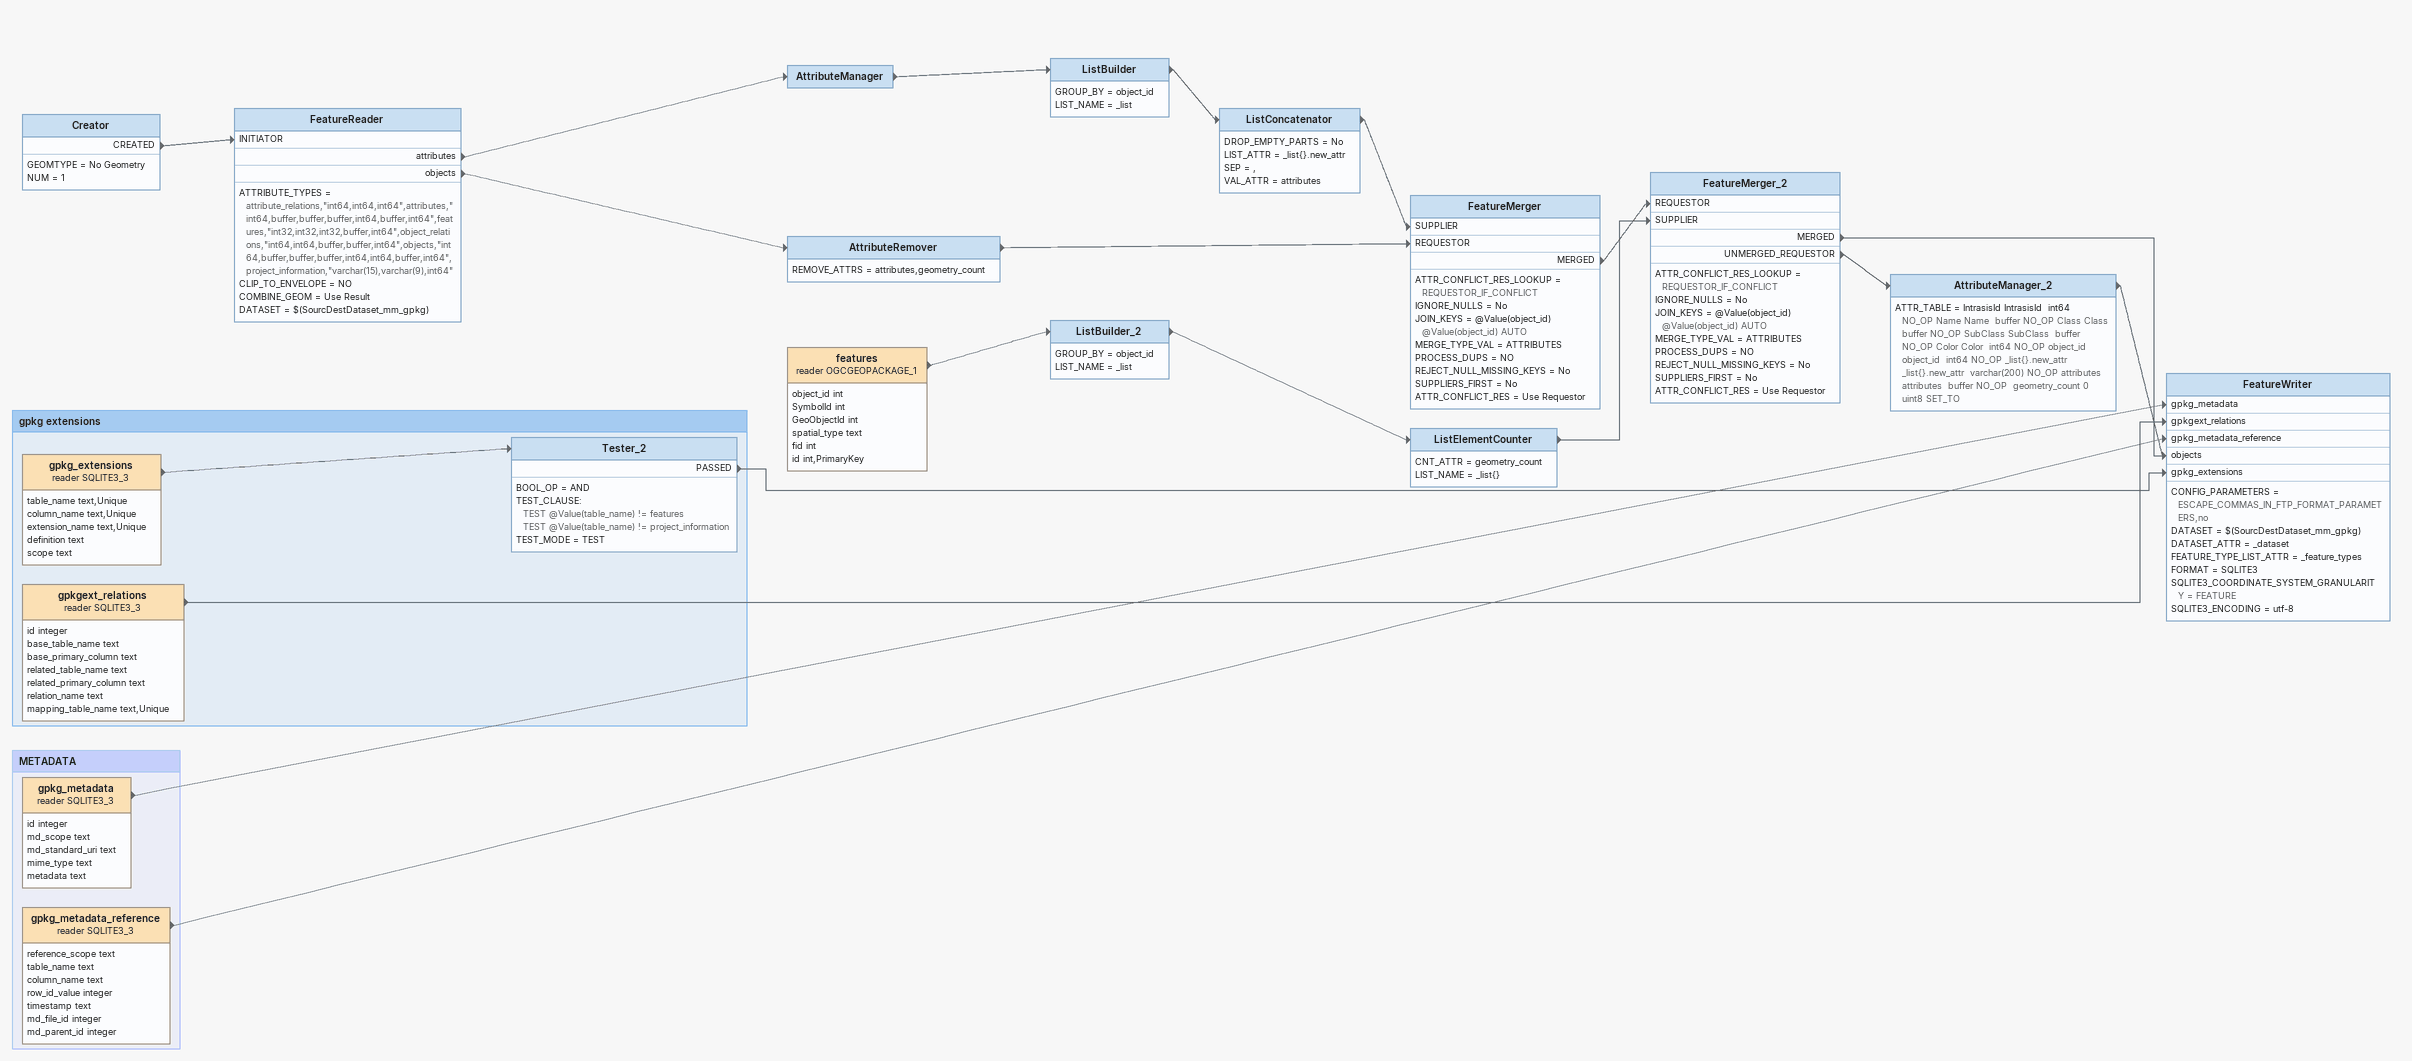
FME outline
Creator
    GEOMTYPE = No Geometry
    NUM = 1
    CREATED -> FeatureReader [INITIATOR]
FeatureReader
    ATTRIBUTE_TYPES = attribute_relations,"int64,int64,int64",attributes,"int64,buffer,buffer,buffer,int64,buffer,int64",features,"int32,int32,int32,buffer,int64",object_relations,"int64,int64,buffer,buffer,int64",objects,"int64,buffer,buffer,buffer,int64,int64,buffer,int64",project_information,"varchar(15),varchar(9),int64"
    CLIP_TO_ENVELOPE = NO
    COMBINE_GEOM = Use Result
    DATASET = $(SourcDestDataset_mm_gpkg)
    attributes -> AttributeManager
    objects -> AttributeRemover
AttributeManager
    -> ListBuilder
ListBuilder
    GROUP_BY = object_id
    LIST_NAME = _list
    -> ListConcatenator
ListConcatenator
    DROP_EMPTY_PARTS = No
    LIST_ATTR = _list{}.new_attr
    SEP = ,
    VAL_ATTR = attributes
    -> FeatureMerger [SUPPLIER]
AttributeRemover
    REMOVE_ATTRS = attributes,geometry_count
    -> FeatureMerger [REQUESTOR]
FeatureMerger
    ATTR_CONFLICT_RES_LOOKUP = REQUESTOR_IF_CONFLICT
    IGNORE_NULLS = No
    JOIN_KEYS = @Value(object_id) @Value(object_id) AUTO
    MERGE_TYPE_VAL = ATTRIBUTES
    PROCESS_DUPS = NO
    REJECT_NULL_MISSING_KEYS = No
    SUPPLIERS_FIRST = No
    ATTR_CONFLICT_RES = Use Requestor
    MERGED -> FeatureMerger_2 [REQUESTOR]
features (reader OGCGEOPACKAGE_1)
    attributes: object_id int, SymbolId int, GeoObjectId int, spatial_type text, fid int, id int,PrimaryKey
    -> ListBuilder_2
ListBuilder_2
    GROUP_BY = object_id
    LIST_NAME = _list
    -> ListElementCounter
ListElementCounter
    CNT_ATTR = geometry_count
    LIST_NAME = _list{}
    -> FeatureMerger_2 [SUPPLIER]
FeatureMerger_2
    ATTR_CONFLICT_RES_LOOKUP = REQUESTOR_IF_CONFLICT
    IGNORE_NULLS = No
    JOIN_KEYS = @Value(object_id) @Value(object_id) AUTO
    MERGE_TYPE_VAL = ATTRIBUTES
    PROCESS_DUPS = NO
    REJECT_NULL_MISSING_KEYS = No
    SUPPLIERS_FIRST = No
    ATTR_CONFLICT_RES = Use Requestor
    MERGED -> FeatureWriter [objects]
    UNMERGED_REQUESTOR -> AttributeManager_2
AttributeManager_2
    ATTR_TABLE = IntrasisId IntrasisId  int64 NO_OP Name Name  buffer NO_OP Class Class  buffer NO_OP SubClass SubClass  buffer NO_OP Color Color  int64 NO_OP object_id object_id  int64 NO_OP _list{}.new_attr _list{}.new_attr  varchar(200) NO_OP attributes attributes  buffer NO_OP  geometry_count 0 uint8 SET_TO
    -> FeatureWriter [objects]
FeatureWriter
    CONFIG_PARAMETERS = ESCAPE_COMMAS_IN_FTP_FORMAT_PARAMETERS,no
    DATASET = $(SourcDestDataset_mm_gpkg)
    DATASET_ATTR = _dataset
    FEATURE_TYPE_LIST_ATTR = _feature_types
    FORMAT = SQLITE3
    SQLITE3_COORDINATE_SYSTEM_GRANULARITY = FEATURE
    SQLITE3_ENCODING = utf-8

Bookmark: gpkg extensions
gpkg_extensions (reader SQLITE3_3)
    attributes: table_name text,Unique, column_name text,Unique, extension_name text,Unique, definition text, scope text
    -> Tester_2
Tester_2
    BOOL_OP = AND
    TEST_CLAUSE:
      TEST @Value(table_name) != features
      TEST @Value(table_name) != project_information
    TEST_MODE = TEST
    PASSED -> FeatureWriter [gpkg_extensions]
gpkgext_relations (reader SQLITE3_3)
    attributes: id integer, base_table_name text, base_primary_column text, related_table_name text, related_primary_column text, relation_name text, mapping_table_name text,Unique
    -> FeatureWriter [gpkgext_relations]

Bookmark: METADATA
gpkg_metadata (reader SQLITE3_3)
    attributes: id integer, md_scope text, md_standard_uri text, mime_type text, metadata text
    -> FeatureWriter [gpkg_metadata]
gpkg_metadata_reference (reader SQLITE3_3)
    attributes: reference_scope text, table_name text, column_name text, row_id_value integer, timestamp text, md_file_id integer, md_parent_id integer
    -> FeatureWriter [gpkg_metadata_reference]
